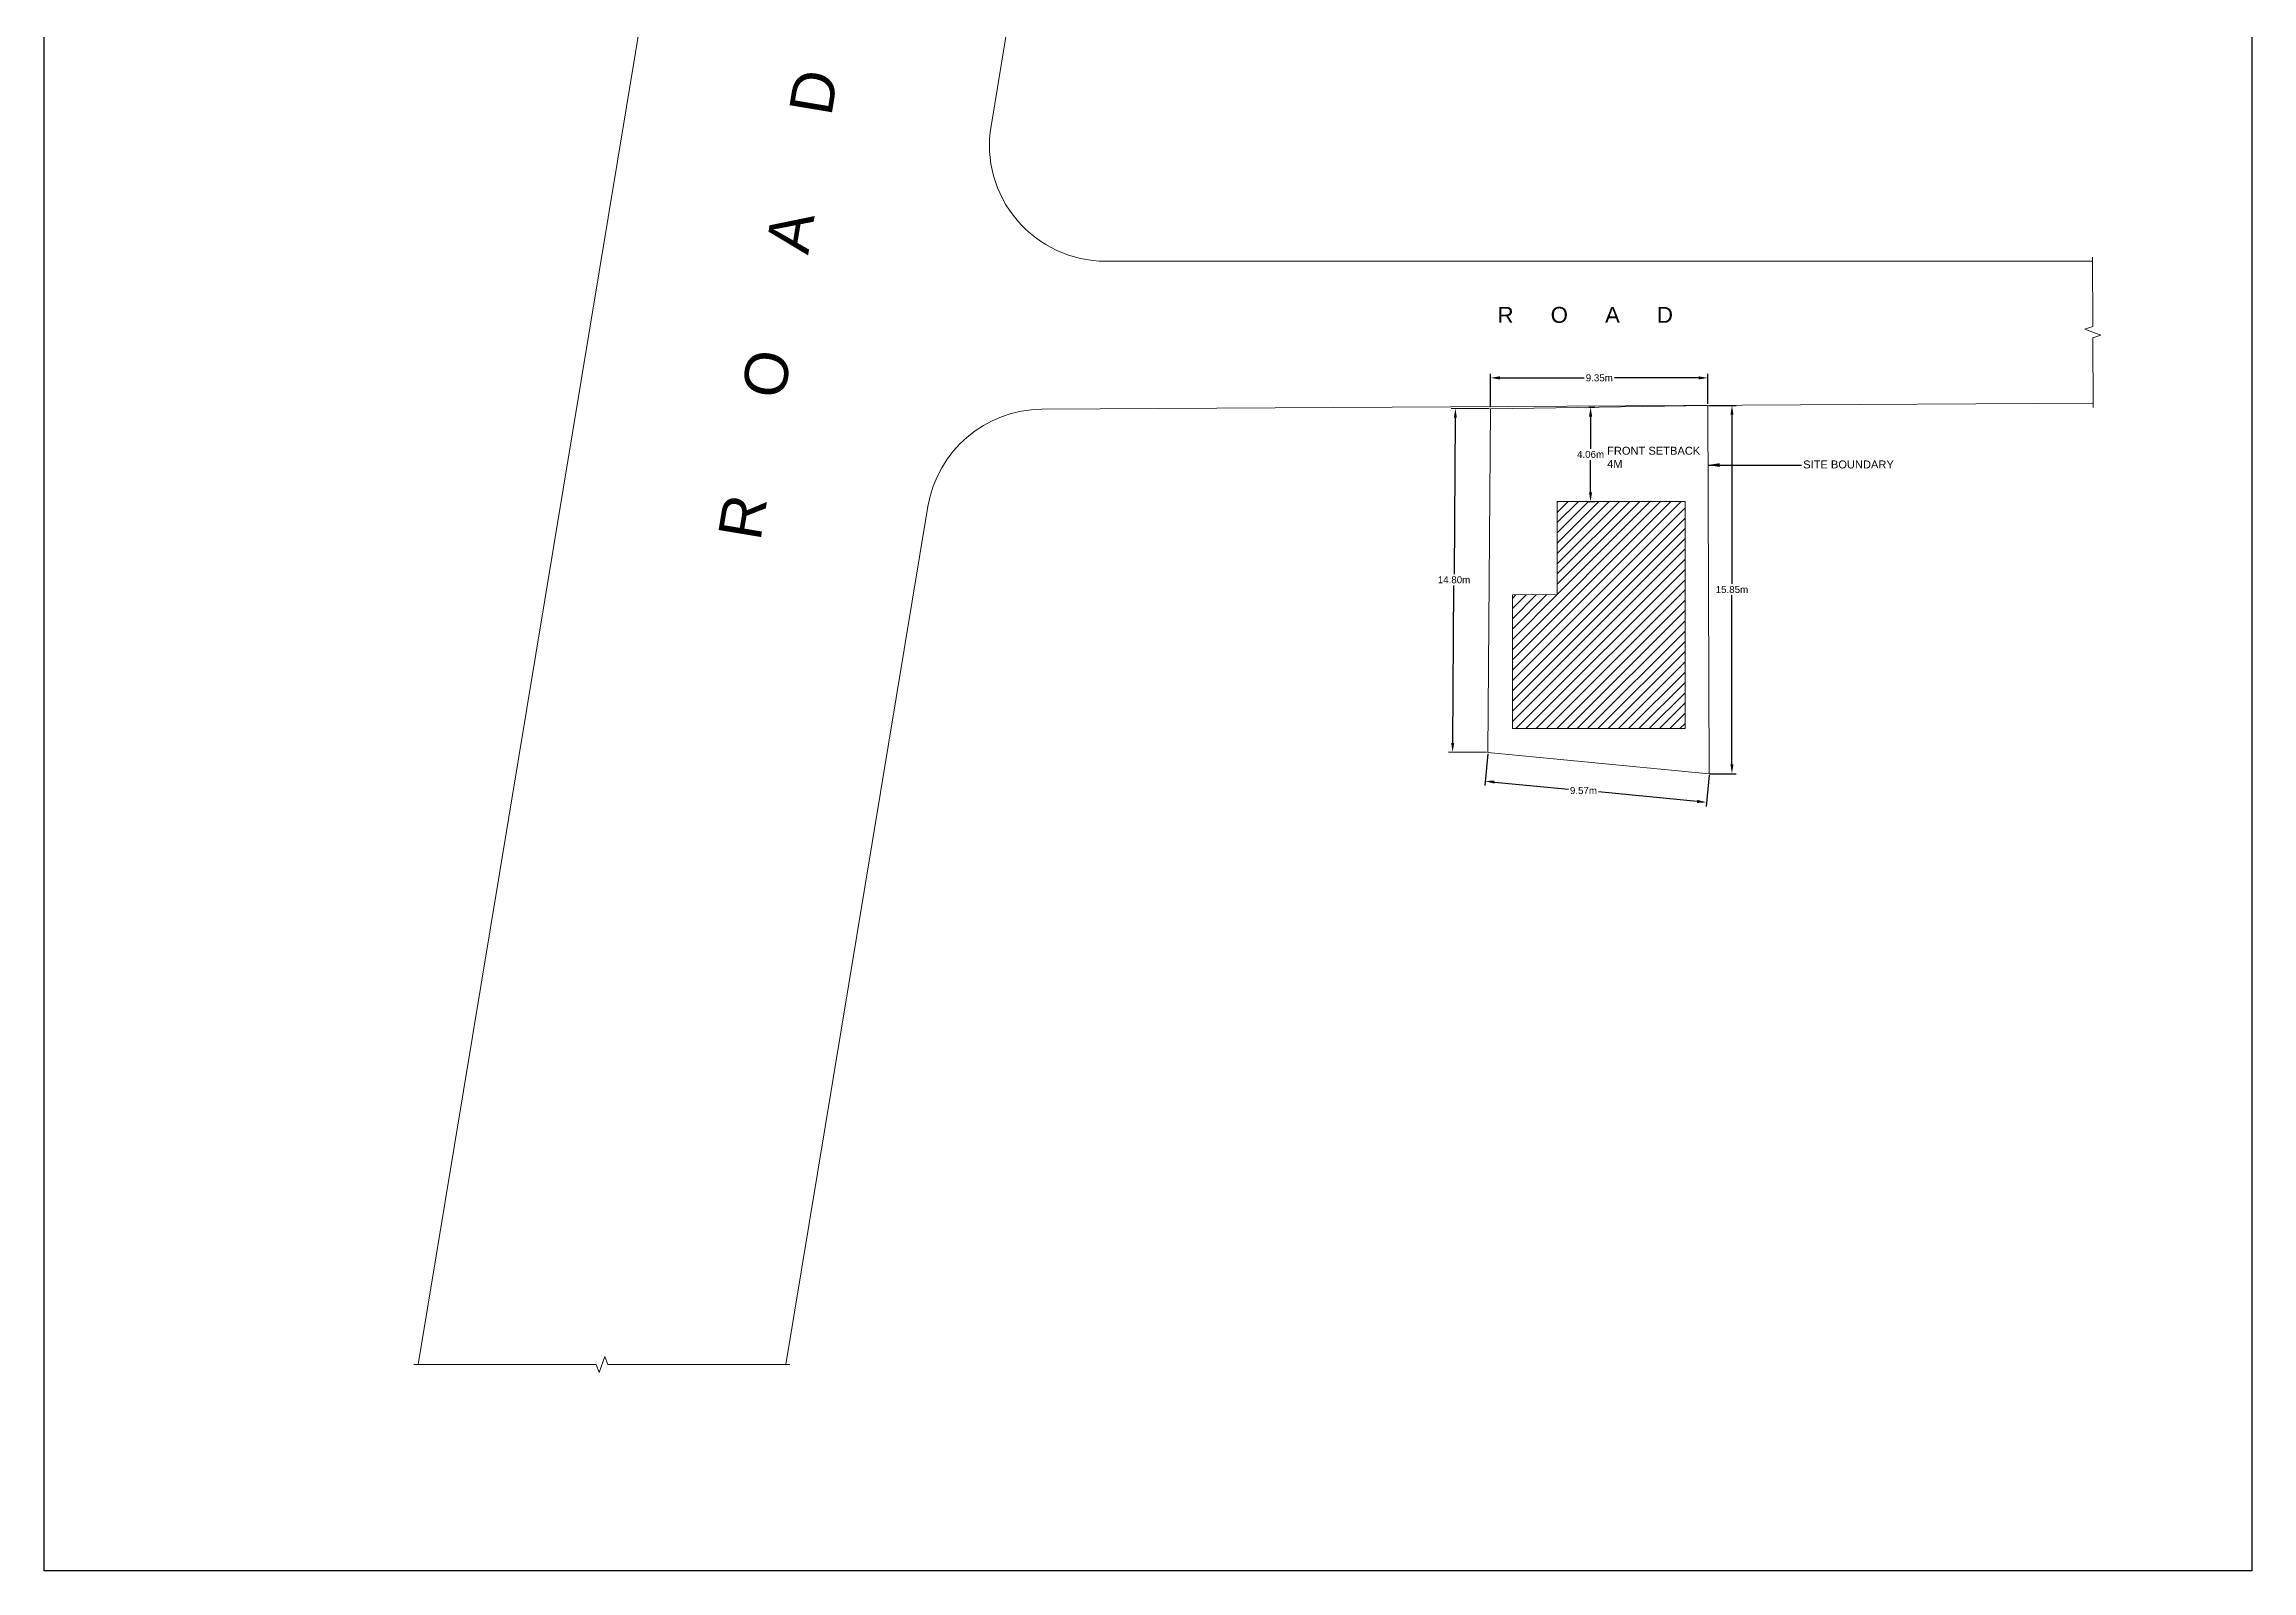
# Model space of a CAD drawing. Header units: metres. Extents: x 128 to 223, y 142 to 261.
# Drawn here: x 128 to 223, y 141.8 to 207.5 of the extents above; entities that cross this region are included whole.
import ezdxf

# ---------------------------------------------------------------- set-up
doc = ezdxf.new("R2010")
doc.units = ezdxf.units.M
doc.header["$MEASUREMENT"] = 0
for name, color, linetype, lineweight in [('1. SITE BOUNDARY', 1, 'Continuous', 15), ('3.DIMENSINS', 4, 'Continuous', 5), ('4.MARK', 9, 'Continuous', 5), ('5.CONSTRUCTED AREA', 5, 'Continuous', 5), ('6.TEXT', 2, 'Continuous', 5), ('7.BREAKLINE', 2, 'Continuous', 5), ('8.HATCH', 254, 'Continuous', 0)]:
    doc.layers.add(name, color=color, linetype=linetype, lineweight=lineweight)
doc.styles.get("Standard").update_dxf_attribs({"font": 'arial.ttf'})
doc.dimstyles.get("Standard").update_dxf_attribs({"dimtxt": 0.18, "dimasz": 0.18, "dimexe": 0.18, "dimexo": 0.0625, "dimgap": 0.09, "dimtad": 0, "dimtih": 1, "dimtoh": 1, "dimzin": 0, "dimdsep": 46, "dimtxsty": 'Standard', "dimcen": 0.09, "dimadec": 0, "dimazin": 0, "dimtfac": 1, "dimtofl": 0, "dimtmove": 0, "dimatfit": 3, "dimfxl": 1, "dimtolj": 1, "dimtzin": 0, "dimarcsym": 0})

# ---------------------------------------------------------------- blocks, each defined once
blk = doc.blocks.new('*D7')
at = {"layer": '3.DIMENSINS', "color": 0, "lineweight": -2, "transparency": 16777216}
for p, q in [((190.254, 191.903), (190.254, 193.348)), ((190.654, 193.168), (194.28, 193.168)), ((199.206, 193.168), (195.581, 193.168)), ((199.606, 192.044), (199.606, 193.348))]:
    blk.add_line(p, q, dxfattribs=at)
at = {"layer": '3.DIMENSINS', "color": 0, "transparency": 16777216}
for points in [[(190.654, 193.235), (190.654, 193.101), (190.254, 193.168)], [(199.206, 193.235), (199.206, 193.101), (199.606, 193.168)]]:
    blk.add_solid(points, dxfattribs=at)
at = {"layer": 'Defpoints', "color": 0, "transparency": 16777216}
for p in [(199.606, 193.168), (199.606, 191.981), (190.254, 191.84)]:
    blk.add_point(p, dxfattribs=at)
at = {"layer": '3.DIMENSINS', "color": 0, "transparency": 16777216, "insert": (194.93, 193.168), "char_height": 0.3, "attachment_point": 5}
blk.add_mtext('\\A1;9.35m', dxfattribs=at)
blk = doc.blocks.new('*D8')
at = {"layer": '3.DIMENSINS', "color": 0, "lineweight": -2, "transparency": 16777216}
for p, q in [((199.669, 191.981), (200.82, 191.981)), ((200.64, 191.581), (200.64, 184.3)), ((200.64, 176.531), (200.64, 183.813)), ((199.669, 176.131), (200.82, 176.131))]:
    blk.add_line(p, q, dxfattribs=at)
at = {"layer": '3.DIMENSINS', "color": 0, "transparency": 16777216}
for points in [[(200.574, 191.581), (200.707, 191.581), (200.64, 191.981)], [(200.574, 176.531), (200.707, 176.531), (200.64, 176.131)]]:
    blk.add_solid(points, dxfattribs=at)
at = {"layer": 'Defpoints', "color": 0, "transparency": 16777216}
for p in [(199.606, 191.981), (199.606, 176.131), (200.64, 176.131)]:
    blk.add_point(p, dxfattribs=at)
at = {"layer": '3.DIMENSINS', "color": 0, "transparency": 16777216, "insert": (200.64, 184.056), "char_height": 0.3, "attachment_point": 5}
blk.add_mtext('\\A1;15.85m', dxfattribs=at)
blk = doc.blocks.new('*D9')
at = {"layer": '3.DIMENSINS', "color": 0, "lineweight": -2, "transparency": 16777216}
for p, q in [((190.129, 176.979), (190, 175.629)), ((199.655, 176.069), (199.527, 174.72)), ((190.415, 175.771), (193.598, 175.467)), ((199.145, 174.937), (194.899, 175.343))]:
    blk.add_line(p, q, dxfattribs=at)
at = {"layer": '3.DIMENSINS', "color": 0, "transparency": 16777216}
for points in [[(190.421, 175.837), (190.409, 175.704), (190.017, 175.809)], [(199.152, 175.004), (199.139, 174.871), (199.544, 174.899)]]:
    blk.add_solid(points, dxfattribs=at)
at = {"layer": 'Defpoints', "color": 0, "transparency": 16777216}
for p in [(190.135, 177.041), (199.661, 176.131), (199.544, 174.899)]:
    blk.add_point(p, dxfattribs=at)
at = {"layer": '3.DIMENSINS', "color": 0, "transparency": 16777216, "insert": (194.249, 175.405), "char_height": 0.3, "attachment_point": 5}
blk.add_mtext('\\A1;9.57m', dxfattribs=at)
blk = doc.blocks.new('*D10')
at = {"layer": '3.DIMENSINS', "color": 0, "lineweight": -2, "transparency": 16777216}
for p, q in [((190.192, 191.841), (188.557, 191.854)), ((188.734, 191.453), (188.68, 184.718)), ((188.621, 177.453), (188.676, 184.232)), ((190.072, 177.041), (188.438, 177.055))]:
    blk.add_line(p, q, dxfattribs=at)
at = {"layer": '3.DIMENSINS', "color": 0, "transparency": 16777216}
for points in [[(188.668, 191.453), (188.801, 191.452), (188.737, 191.853)], [(188.554, 177.454), (188.687, 177.453), (188.618, 177.053)]]:
    blk.add_solid(points, dxfattribs=at)
at = {"layer": 'Defpoints', "color": 0, "transparency": 16777216}
for p in [(188.737, 191.853), (190.254, 191.84), (190.135, 177.041)]:
    blk.add_point(p, dxfattribs=at)
at = {"layer": '3.DIMENSINS', "color": 0, "transparency": 16777216, "insert": (188.678, 184.475), "char_height": 0.3, "attachment_point": 5}
blk.add_mtext('\\A1;14.80m', dxfattribs=at)
blk = doc.blocks.new('*D11')
at = {"layer": '3.DIMENSINS', "color": 0, "lineweight": -2, "transparency": 16777216}
for p, q in [((194.479, 191.903), (194.736, 191.903)), ((194.555, 191.503), (194.555, 190.115)), ((194.555, 188.241), (194.555, 189.629)), ((194.478, 187.841), (194.735, 187.841))]:
    blk.add_line(p, q, dxfattribs=at)
at = {"layer": '3.DIMENSINS', "color": 0, "transparency": 16777216}
for points in [[(194.489, 191.503), (194.622, 191.503), (194.556, 191.903)], [(194.488, 188.241), (194.622, 188.241), (194.555, 187.841)]]:
    blk.add_solid(points, dxfattribs=at)
at = {"layer": 'Defpoints', "color": 0, "transparency": 16777216}
for p in [(194.416, 191.903), (194.556, 191.903), (194.416, 187.841)]:
    blk.add_point(p, dxfattribs=at)
at = {"layer": '3.DIMENSINS', "color": 0, "transparency": 16777216, "insert": (194.555, 189.872), "char_height": 0.3, "attachment_point": 5}
blk.add_mtext('\\A1;4.06m', dxfattribs=at)

msp = doc.modelspace()

# ---------------------------------------------------------------- hatches: boundary and pattern name
at = {"layer": '8.HATCH'}
h = msp.add_hatch(dxfattribs=at)
h.set_pattern_fill('ANSI31', color=256, scale=2.5)
h.paths.add_polyline_path([(198.621, 187.841), (193.124, 187.841), (193.124, 183.841), (191.19, 183.83), (191.19, 178.073), (198.621, 178.073)])

# ---------------------------------------------------------------- linework, layer by layer
at = {"layer": '1. SITE BOUNDARY'}
for p, q in [((190.254, 191.84), (199.606, 191.981)), ((199.606, 191.981), (199.661, 176.131)), ((190.135, 177.041), (190.254, 191.84)), ((199.661, 176.131), (190.135, 177.041))]:
    msp.add_line(p, q, dxfattribs=at)
at = {"layer": '5.CONSTRUCTED AREA'}
for p, q in [((161.647, 256.616), (144.092, 150.702)), ((177.47, 256.616), (168.75, 204.007)), ((216.153, 198.19), (173.683, 198.19)), ((216.153, 192.078), (170.94, 191.814)), ((166.036, 187.632), (159.915, 150.702)), ((193.124, 187.841), (198.621, 187.841)), ((193.124, 187.841), (193.124, 183.841)), ((198.621, 187.841), (198.621, 178.073)), ((193.124, 183.841), (191.19, 183.83)), ((191.19, 183.83), (191.19, 178.073)), ((191.19, 178.073), (198.621, 178.073)), ((191.19, 178.073), (198.621, 178.073))]:
    msp.add_line(p, q, dxfattribs=at)
for centre, start, end in [((173.683, 203.19), 170.58911, 270), ((170.969, 186.814), 90.33379, 170.58911)]:
    msp.add_arc(centre, 5, start, end, dxfattribs=at)
at = {"layer": '7.BREAKLINE', "linetype": 'Continuous'}
for points in [[(216.152, 198.37), (216.17, 195.384), (215.827, 195.257), (216.515, 195.011), (216.173, 194.884), (216.19, 191.898)], [(143.912, 150.702), (151.754, 150.702), (151.879, 150.358), (152.129, 151.045), (152.254, 150.702), (160.095, 150.702)]]:
    msp.add_lwpolyline(points, dxfattribs=at)
at = {"layer": 'Defpoints'}
msp.add_lwpolyline([(127.998, 261.241), (223.016, 261.241), (223.016, 141.818), (127.998, 141.818)], close=True, dxfattribs=at)

# ---------------------------------------------------------------- texts
at = {"layer": '6.TEXT', "insert": (156.99, 186.411), "char_height": 1.8515, "attachment_point": 1, "rotation": 80.5152}
msp.add_mtext_dynamic_manual_height_columns('R      O      A      D', width=41.75092, gutter_width=9.257, heights=[0], dxfattribs=at)
at = {"layer": '6.TEXT', "attachment_point": 1}
for s, width, gutter_width, insert, char_height in [('R      O      A      D', 15.44916, 3.426, (190.551, 196.222), 0.68511), ('FRONT SETBACK\\P4M', 7.71273, 1.71, (195.267, 190.202), 0.34203), ('SITE BOUNDARY', 7.71273, 1.71, (203.704, 189.612), 0.34203)]:
    msp.add_mtext_dynamic_manual_height_columns(s, width=width, gutter_width=gutter_width, heights=[0], dxfattribs=dict(at, insert=insert, char_height=char_height))

# ---------------------------------------------------------------- dimensions: what is measured, and where the dimension line sits
at = {"layer": '3.DIMENSINS'}
dim = msp.add_linear_dim(base=(199.606, 193.168), p1=(190.254, 191.84), p2=(199.606, 191.981), dimstyle='Standard', override={"dimtxt": 0.3, "dimasz": 0.4, "dimpost": 'm'}, dxfattribs=at)
dim.commit()
dim.dimension.update_dxf_attribs({"geometry": '*D7', "text_midpoint": (194.93, 193.168), "dimtype": 160})
for base, p1, p2, angle, picture, middle, dimtype in [((200.64, 176.131), (199.606, 191.981), (199.606, 176.131), 90, '*D8', (200.64, 184.056), 160), ((188.737, 191.853), (190.135, 177.041), (190.254, 191.84), 89.53589, '*D10', (188.678, 184.475), 161), ((199.544, 174.899), (190.135, 177.041), (199.661, 176.131), 354.54758, '*D9', (194.249, 175.405), 161)]:
    dim = msp.add_linear_dim(base=base, p1=p1, p2=p2, angle=angle, dimstyle='Standard', override={"dimtxt": 0.3, "dimasz": 0.4, "dimpost": 'm'}, dxfattribs=at)
    dim.commit()
    dim.dimension.update_dxf_attribs({"geometry": picture, "text_midpoint": middle, "dimtype": dimtype})
dim = msp.add_aligned_dim(p1=(194.416, 187.841), p2=(194.416, 191.903), distance=-0.139, dimstyle='Standard', override={"dimtxt": 0.3, "dimasz": 0.4, "dimpost": 'm'}, dxfattribs=at)
dim.commit()
dim.dimension.update_dxf_attribs({"geometry": '*D11', "text_midpoint": (194.555, 189.872)})

# ---------------------------------------------------------------- leaders
at = {"layer": '4.MARK'}
msp.add_leader([(199.615, 189.415), (203.632, 189.415)], dimstyle='Standard', override={"dimasz": 0.5}, dxfattribs=at)

doc.saveas('drawing.dxf')
